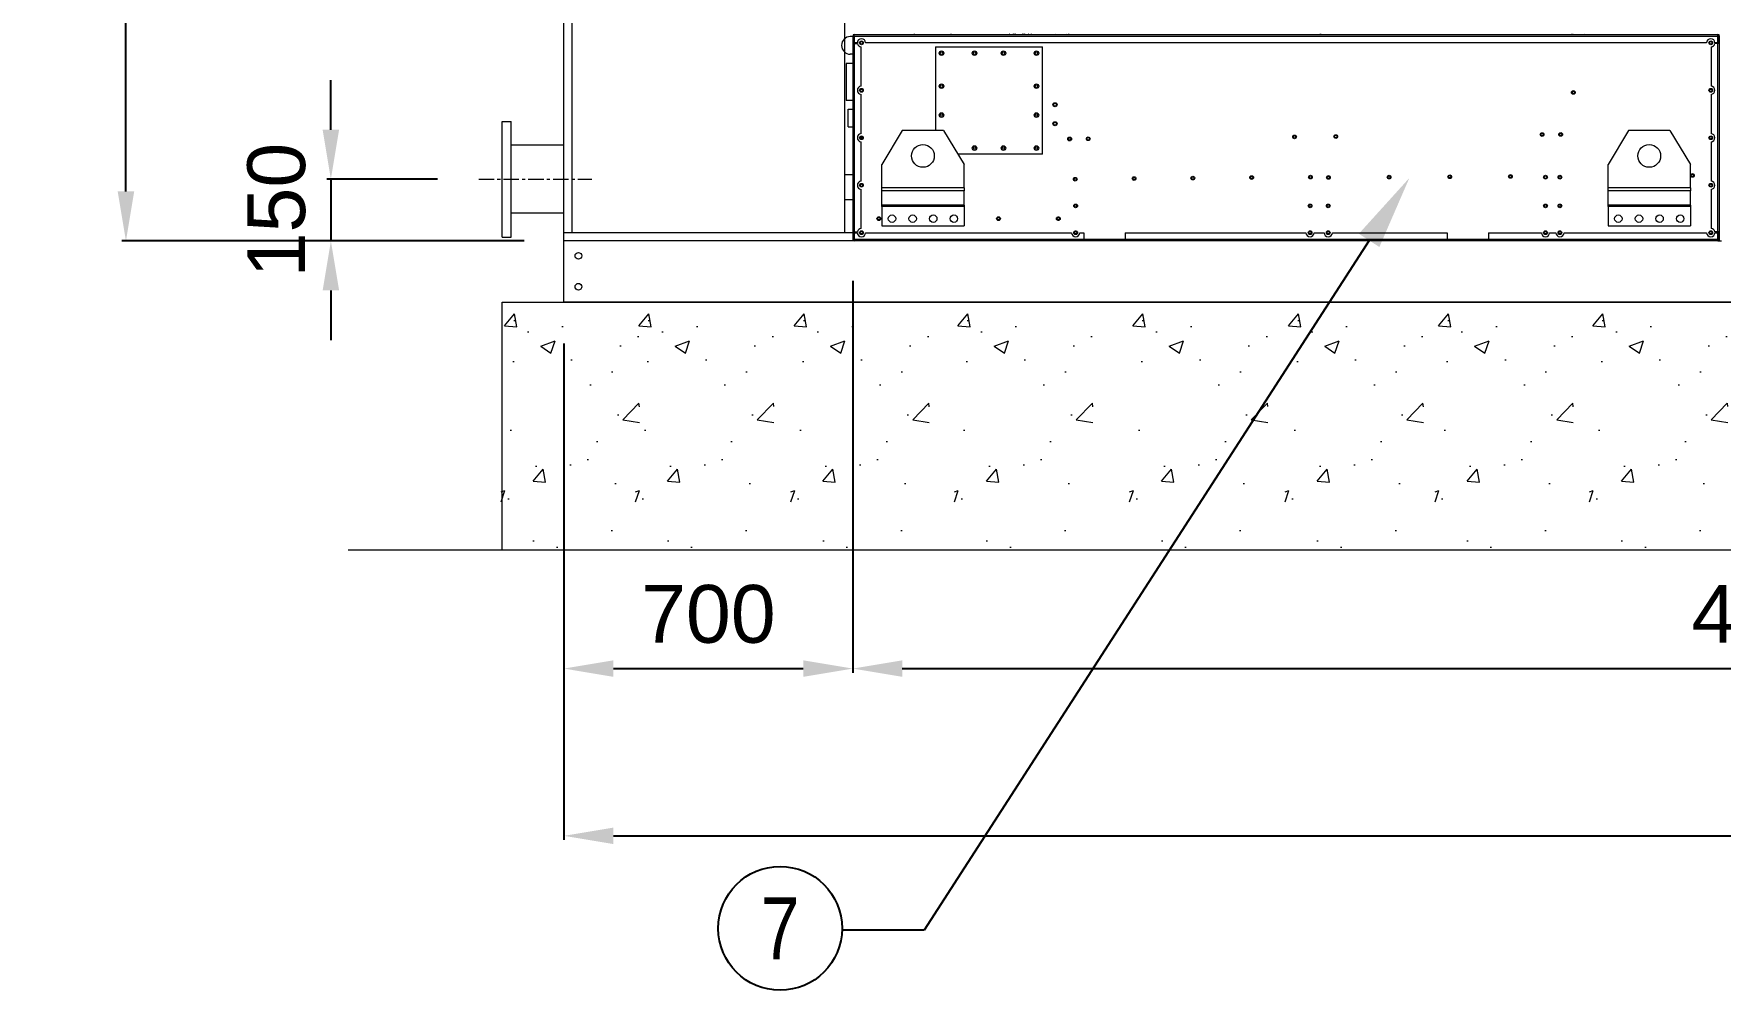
# Model space of a CAD drawing. Header units: millimetres. Extents: x -17070 to 46249, y -291348 to 35795.
# Drawn here: x 26150 to 30237, y 20766 to 23083 of the extents above; entities that cross this region are included whole.
import ezdxf
from ezdxf import colors
from ezdxf.entities.mleader import LeaderData, LeaderLine
from ezdxf.enums import TextEntityAlignment as Align
from ezdxf.math import Vec2, Vec3

# ---------------------------------------------------------------- set-up
doc = ezdxf.new("R2010")
doc.units = ezdxf.units.MM
doc.linetypes.add('CENTER', pattern=[2, 1.25, -0.25, 0.25, -0.25])
for name, color, linetype in [('center', 1, 'CENTER'), ('냉각탑_dim', 1, 'Continuous'), ('냉각탑_text', 3, 'Continuous'), ('냉각탑_기초', 23, 'Continuous')]:
    doc.layers.add(name, color=color, linetype=linetype)
doc.styles.get("Standard").update_dxf_attribs({"font": 'arial.ttf'})
doc.dimstyles.new('1.40', dxfattribs={"dimscale": 20, "dimtxt": 1.5, "dimasz": 1, "dimexe": 0.5, "dimexo": 0.5, "dimgap": 0.5, "dimtad": 1, "dimdec": 0, "dimzin": 0, "dimdsep": 46, "dimtxsty": 'Standard', "dimcen": 0, "dimclrd": 2, "dimclre": 2, "dimclrt": 3, "dimadec": 0, "dimazin": 0, "dimtfac": 1, "dimtdec": 0, "dimtmove": 0, "dimatfit": 0, "dimfxl": 1, "dimtolj": 1, "dimtzin": 0, "dimlwd": -1, "dimlwe": -1, "dimarcsym": 0})

# ---------------------------------------------------------------- blocks, each defined once
blk = doc.blocks.new('*D705')
at = {"color": 2, "transparency": 16777216}
for p, q in [((28135.1, 22484.7), (28135.1, 21535.3)), ((27435.1, 22332.9), (27435.1, 21535.3)), ((27555.1, 21545.3), (28015.1, 21545.3))]:
    blk.add_line(p, q, dxfattribs=at)
for points in [[(27555.1, 21565.3), (27555.1, 21525.3), (27435.1, 21545.3)], [(28015.1, 21565.3), (28015.1, 21525.3), (28135.1, 21545.3)]]:
    blk.add_solid(points, dxfattribs=at)
at = {"layer": 'Defpoints', "color": 0, "transparency": 16777216}
for p in [(28135.1, 22584.7), (27435.1, 22432.9), (28135.1, 21545.3)]:
    blk.add_point(p, dxfattribs=at)
at = {"color": 3, "lineweight": 5, "transparency": 16777216, "insert": (27785.1, 21676.8), "char_height": 140, "attachment_point": 5}
blk.add_mtext('\\A1;700', dxfattribs=at)
blk = doc.blocks.new('*D706')
at = {"color": 2, "transparency": 16777216}
for p, q in [((28135.1, 22481.2), (28135.1, 21535.3)), ((32635.1, 22481.2), (32635.1, 21535.3)), ((28255.1, 21545.3), (32515.1, 21545.3))]:
    blk.add_line(p, q, dxfattribs=at)
for points in [[(28255.1, 21565.3), (28255.1, 21525.3), (28135.1, 21545.3)], [(32515.1, 21565.3), (32515.1, 21525.3), (32635.1, 21545.3)]]:
    blk.add_solid(points, dxfattribs=at)
at = {"layer": 'Defpoints', "color": 0, "transparency": 16777216}
for p in [(28135.1, 22581.2), (32635.1, 22581.2), (32635.1, 21545.3)]:
    blk.add_point(p, dxfattribs=at)
at = {"color": 3, "lineweight": 5, "transparency": 16777216, "insert": (30385.1, 21676.8), "char_height": 140, "attachment_point": 5}
blk.add_mtext('\\A1;4500', dxfattribs=at)
blk = doc.blocks.new('*D708')
at = {"color": 2, "transparency": 16777216}
for p, q in [((27435.1, 22332.9), (27435.1, 21130.1)), ((33735.1, 22332.9), (33735.1, 21130.1)), ((27555.1, 21140.1), (33615.1, 21140.1))]:
    blk.add_line(p, q, dxfattribs=at)
for points in [[(27555.1, 21160.1), (27555.1, 21120.1), (27435.1, 21140.1)], [(33615.1, 21160.1), (33615.1, 21120.1), (33735.1, 21140.1)]]:
    blk.add_solid(points, dxfattribs=at)
at = {"layer": 'Defpoints', "color": 0, "transparency": 16777216}
for p in [(27435.1, 22432.9), (33735.1, 22432.9), (33735.1, 21140.1)]:
    blk.add_point(p, dxfattribs=at)
at = {"color": 3, "lineweight": 5, "transparency": 16777216, "insert": (30585.1, 21271.6), "char_height": 140, "attachment_point": 5}
blk.add_mtext('\\A1;6300', dxfattribs=at)
blk = doc.blocks.new('*D703')
at = {"color": 2, "transparency": 16777216}
for p, q in [((26870.4, 22850.8), (26870.4, 22970.8)), ((27128.7, 22730.8), (26860.4, 22730.8)), ((26870.4, 22730.8), (26870.4, 22581.2)), ((27338.6, 22581.2), (26860.4, 22581.2)), ((26870.4, 22461.2), (26870.4, 22341.2))]:
    blk.add_line(p, q, dxfattribs=at)
for points in [[(26850.4, 22850.8), (26890.4, 22850.8), (26870.4, 22730.8)], [(26850.4, 22461.2), (26890.4, 22461.2), (26870.4, 22581.2)]]:
    blk.add_solid(points, dxfattribs=at)
at = {"layer": 'Defpoints', "color": 0, "transparency": 16777216}
for p in [(27228.7, 22730.8), (26870.4, 22581.2), (27438.6, 22581.2)]:
    blk.add_point(p, dxfattribs=at)
at = {"color": 3, "lineweight": 5, "transparency": 16777216, "insert": (26738.9, 22656), "char_height": 140, "attachment_point": 5, "rotation": 90}
blk.add_mtext('\\A1;150', dxfattribs=at)
blk = doc.blocks.new('*D704')
at = {"color": 2, "transparency": 16777216}
for p, q in [((27134.2, 25374.2), (26363.8, 25374.2)), ((26373.8, 22701.2), (26373.8, 25254.2)), ((27335.1, 22581.2), (26363.8, 22581.2))]:
    blk.add_line(p, q, dxfattribs=at)
for points in [[(26353.8, 25254.2), (26393.8, 25254.2), (26373.8, 25374.2)], [(26353.8, 22701.2), (26393.8, 22701.2), (26373.8, 22581.2)]]:
    blk.add_solid(points, dxfattribs=at)
at = {"layer": 'Defpoints', "color": 0, "transparency": 16777216}
for p in [(26373.8, 25374.2), (27234.2, 25374.2), (27435.1, 22581.2)]:
    blk.add_point(p, dxfattribs=at)
at = {"color": 3, "lineweight": 5, "transparency": 16777216, "insert": (26242.2, 23977.7), "char_height": 140, "attachment_point": 5, "rotation": 90}
blk.add_mtext('\\A1;2793', dxfattribs=at)
blk = doc.blocks.new('1')
at = {"color": 0, "lineweight": 20}
for p, q in [((27435.1, 22581.2), (27435.1, 25581.2)), ((27455.1, 22601.2), (27455.1, 25561.2)), ((28135.1, 22601.2), (27435.1, 22601.2)), ((27435.1, 22432.9), (27435.1, 22581.2)), ((28138.6, 22581.2), (27435.1, 22581.2)), ((28138.6, 22581.2), (28135.1, 22581.2)), ((30231.6, 22581.2), (30239.8, 22581.2)), ((33735.1, 22432.9), (27435.1, 22432.9))]:
    blk.add_line(p, q, dxfattribs=at)
at = {"color": 7, "lineweight": 20, "ltscale": 0.108889}
blk.add_line((28115.1, 25561.2), (28115.1, 22601.2), dxfattribs=at)
at = {"color": 7, "lineweight": 20, "ltscale": 0.003333}
for p, q in [((28135.1, 23076.4), (28129.1, 23076.4)), ((28135.1, 23033.7), (28129.1, 23033.7))]:
    blk.add_line(p, q, dxfattribs=at)
at = {"color": 7, "lineweight": 20, "ltscale": 0.010278}
for p, q in [((28135.1, 23077.7), (28135.1, 23059.2)), ((28137.1, 23059.2), (28137.1, 23077.7)), ((30231.6, 23059.2), (30231.6, 23077.7)), ((30233.1, 23077.7), (30233.1, 23059.2)), ((30235.1, 23059.2), (30235.1, 23077.7)), ((28135.1, 22603.2), (28135.1, 22584.7)), ((28137.1, 22584.7), (28137.1, 22603.2)), ((30231.6, 22584.7), (30231.6, 22603.2)), ((30233.1, 22603.2), (30233.1, 22584.7)), ((30235.1, 22584.7), (30235.1, 22603.2))]:
    blk.add_line(p, q, dxfattribs=at)
at = {"color": 7, "lineweight": 20, "ltscale": 0.001111}
for p, q in [((28137.1, 23077.7), (28135.1, 23077.7)), ((28138.6, 23061.2), (28138.6, 23059.2)), ((28284.6, 23081.2), (28284.6, 23083.2)), ((28373.7, 23081.2), (28373.7, 23083.2)), ((30235.1, 23077.7), (30233.1, 23077.7)), ((28138.6, 22603.2), (28138.6, 22601.2)), ((28135.1, 22584.7), (28137.1, 22584.7)), ((30233.1, 22584.7), (30235.1, 22584.7))]:
    blk.add_line(p, q, dxfattribs=at)
at = {"color": 7, "lineweight": 20, "ltscale": 0.253333}
for p, q in [((28135.1, 23059.2), (28135.1, 22603.2)), ((28138.6, 23059.2), (28138.6, 22603.2)), ((30231.6, 22603.2), (30231.6, 23059.2)), ((30235.1, 22603.2), (30235.1, 23059.2))]:
    blk.add_line(p, q, dxfattribs=at)
at = {"color": 7, "lineweight": 20, "ltscale": 0.001944}
for p, q in [((28135.1, 23059.2), (28138.6, 23059.2)), ((28138.6, 23077.7), (28138.6, 23081.2)), ((30231.6, 23077.7), (30231.6, 23081.2)), ((30235.1, 23059.2), (30231.6, 23059.2)), ((28135.1, 22603.2), (28138.6, 22603.2)), ((30235.1, 22603.2), (30231.6, 22603.2)), ((28138.6, 22584.7), (28138.6, 22581.2)), ((30231.6, 22584.7), (30231.6, 22581.2))]:
    blk.add_line(p, q, dxfattribs=at)
at = {"color": 7, "lineweight": 20, "ltscale": 0.000833333}
for p, q in [((28138.6, 23077.7), (28137.1, 23077.7)), ((30231.6, 23077.7), (30233.1, 23077.7)), ((28138.6, 22584.7), (28137.1, 22584.7)), ((30231.6, 22584.7), (30233.1, 22584.7))]:
    blk.add_line(p, q, dxfattribs=at)
at = {"color": 7, "lineweight": 20}
for p, q in [((28138.6, 23081.2), (30231.6, 23081.2)), ((28138.6, 23077.7), (30231.6, 23077.7)), ((30204.1, 23061.2), (28166.1, 23061.2)), ((30231.6, 22581.2), (28138.6, 22581.2)), ((30231.6, 22581.2), (28138.6, 22581.2))]:
    blk.add_line(p, q, dxfattribs=at)
at = {"color": 7, "lineweight": 20, "ltscale": 0.009167}
for p, q in [((28138.6, 23077.7), (28138.6, 23061.2)), ((30231.6, 23061.2), (30231.6, 23077.7)), ((28138.6, 22601.2), (28138.6, 22584.7)), ((28695.1, 22601.2), (28695.1, 22584.7)), ((28795.1, 22601.2), (28795.1, 22584.7)), ((29575.1, 22601.2), (29575.1, 22584.7)), ((29675.1, 22601.2), (29675.1, 22584.7)), ((30231.6, 22584.7), (30231.6, 22601.2))]:
    blk.add_line(p, q, dxfattribs=at)
at = {"color": 7, "lineweight": 20, "ltscale": 0.004167}
for p, q in [((28146.1, 23061.2), (28138.6, 23061.2)), ((30231.6, 23061.2), (30224.1, 23061.2)), ((28138.6, 22601.2), (28146.1, 22601.2)), ((30224.1, 22601.2), (30231.6, 22601.2))]:
    blk.add_line(p, q, dxfattribs=at)
at = {"color": 7, "lineweight": 20, "ltscale": 0.004279}
for p, q in [((28138.6, 23059.2), (28146.3, 23059.2)), ((30231.6, 23059.2), (30223.9, 23059.2)), ((28138.6, 22603.2), (28146.3, 22603.2)), ((30231.6, 22603.2), (30223.9, 22603.2))]:
    blk.add_line(p, q, dxfattribs=at)
at = {"color": 7, "lineweight": 20, "ltscale": 0.052833}
for p, q in [((28155.1, 22956.2), (28155.1, 23051.3)), ((30215.1, 23051.3), (30215.1, 22956.2)), ((28155.1, 22841.2), (28155.1, 22936.3)), ((30215.1, 22936.3), (30215.1, 22841.2)), ((28155.1, 22726.2), (28155.1, 22821.3)), ((30215.1, 22821.3), (30215.1, 22726.2)), ((28155.1, 22611.2), (28155.1, 22706.3)), ((30215.1, 22706.3), (30215.1, 22611.2))]:
    blk.add_line(p, q, dxfattribs=at)
at = {"color": 7, "lineweight": 20, "ltscale": 0.144444}
for p, q in [((28335.1, 23051.2), (28595.1, 23051.2)), ((28335.1, 23051.2), (28335.1, 22849.2)), ((28595.1, 22791.2), (28595.1, 23051.2)), ((28595.1, 22791.2), (28390.1, 22791.2))]:
    blk.add_line(p, q, dxfattribs=at)
at = {"color": 7, "lineweight": 20, "ltscale": 0.001115}
for p, q in [((28628.2, 23081.2), (28628.4, 23083.2)), ((28654.8, 23081.2), (28655, 23083.2)), ((28658.3, 23081.2), (28658.5, 23083.2)), ((28658.3, 23081.2), (28658.5, 23083.2)), ((29268.5, 23083.2), (29268.3, 23081.2)), ((29268.3, 23081.2), (29268.5, 23083.2)), ((29878.3, 23081.2), (29878.5, 23083.2)), ((29881.8, 23081.2), (29882, 23083.2)), ((29908.4, 23081.2), (29908.6, 23083.2))]:
    blk.add_line(p, q, dxfattribs=at)
at = {"color": 7, "lineweight": 20, "ltscale": 0.02475}
for p, q in [((28119.1, 23010.8), (28119.1, 22966.2)), ((28119.1, 22966.2), (28119.1, 22921.7))]:
    blk.add_line(p, q, dxfattribs=at)
at = {"color": 7, "lineweight": 20, "ltscale": 0.008889}
for p, q in [((28135.1, 23010.8), (28119.1, 23010.8)), ((28135.1, 22921.7), (28119.1, 22921.7))]:
    blk.add_line(p, q, dxfattribs=at)
at = {"color": 7, "lineweight": 20, "ltscale": 0.011861}
blk.add_line((28123.9, 22857.9), (28123.9, 22900.6), dxfattribs=at)
at = {"color": 7, "lineweight": 20, "ltscale": 0.006222}
for p, q in [((28123.9, 22900.6), (28135.1, 22900.6)), ((28123.9, 22857.9), (28135.1, 22857.9))]:
    blk.add_line(p, q, dxfattribs=at)
at = {"color": 7, "lineweight": 20, "ltscale": 0.149635}
for p, q in [((27285.1, 22601.5), (27285.1, 22870.8)), ((27307.1, 22601.5), (27307.1, 22870.8))]:
    blk.add_line(p, q, dxfattribs=at)
at = {"color": 7, "lineweight": 20, "ltscale": 0.012222}
for p, q in [((27285.1, 22870.8), (27307.1, 22870.8)), ((27285.1, 22590.8), (27307.1, 22590.8))]:
    blk.add_line(p, q, dxfattribs=at)
at = {"color": 7, "lineweight": 20, "ltscale": 0.053832}
for p, q in [((28255.1, 22849.2), (28205.1, 22766.2)), ((30015.1, 22849.2), (29965.1, 22766.2)), ((30115.1, 22849.2), (30165.1, 22766.2))]:
    blk.add_line(p, q, dxfattribs=at)
at = {"color": 7, "lineweight": 20, "ltscale": 0.044444}
blk.add_line((28355.1, 22849.2), (28255.1, 22849.2), dxfattribs=at)
at = {"color": 7, "lineweight": 20, "ltscale": 0.016214}
blk.add_line((28355.1, 22849.2), (28405.1, 22766.2), dxfattribs=at)
at = {"color": 7, "lineweight": 20, "ltscale": 9.6213e-07}
blk.add_line((28620.1, 22865.2), (28620.1, 22865.2), dxfattribs=at)
at = {"color": 7, "lineweight": 20, "ltscale": 0.055556}
for p, q in [((30115.1, 22849.2), (30015.1, 22849.2)), ((28795.1, 22584.7), (28695.1, 22584.7)), ((29675.1, 22584.7), (29575.1, 22584.7)), ((29675.1, 22584.7), (29575.1, 22584.7))]:
    blk.add_line(p, q, dxfattribs=at)
at = {"color": 7, "lineweight": 20, "ltscale": 0.071111}
for p, q in [((27435.1, 22813.4), (27307.1, 22813.4)), ((27435.1, 22648.2), (27307.1, 22648.2))]:
    blk.add_line(p, q, dxfattribs=at)
at = {"color": 7, "lineweight": 20, "ltscale": 0.003143}
blk.add_line((28155.1, 22834), (28155.1, 22828.4), dxfattribs=at)
at = {"color": 7, "lineweight": 20, "ltscale": 0.031187}
for p, q in [((28205.1, 22710.1), (28205.1, 22766.2)), ((28405.1, 22710.1), (28405.1, 22766.2)), ((29965.1, 22710.1), (29965.1, 22766.2)), ((30165.1, 22710.1), (30165.1, 22766.2))]:
    blk.add_line(p, q, dxfattribs=at)
at = {"color": 7, "lineweight": 20, "ltscale": 0.016806}
for p, q in [((28115.9, 22712.3), (28115.9, 22742.5)), ((28115.9, 22682), (28115.9, 22712.3))]:
    blk.add_line(p, q, dxfattribs=at)
at = {"color": 7, "lineweight": 20, "ltscale": 0.010667}
for p, q in [((28115.9, 22742.5), (28135.1, 22742.5)), ((28115.9, 22682), (28135.1, 22682))]:
    blk.add_line(p, q, dxfattribs=at)
at = {"color": 7, "lineweight": 20, "ltscale": 0.003919}
for p, q in [((28205.1, 22703), (28205.1, 22710.1)), ((28405.1, 22710.1), (28405.1, 22703)), ((29965.1, 22703), (29965.1, 22710.1)), ((30165.1, 22710.1), (30165.1, 22703))]:
    blk.add_line(p, q, dxfattribs=at)
at = {"color": 7, "lineweight": 20, "ltscale": 0.111111}
for p, q in [((28405.1, 22710.1), (28205.1, 22710.1)), ((28405.1, 22703), (28205.1, 22703)), ((30165.1, 22710.1), (29965.1, 22710.1)), ((30165.1, 22703), (29965.1, 22703)), ((28405.1, 22667.8), (28205.1, 22667.8)), ((28405.1, 22664.3), (28205.1, 22664.3)), ((30165.1, 22667.8), (29965.1, 22667.8)), ((30165.1, 22664.3), (29965.1, 22664.3)), ((28205.1, 22618.2), (28405.1, 22618.2)), ((29965.1, 22618.2), (30165.1, 22618.2))]:
    blk.add_line(p, q, dxfattribs=at)
at = {"color": 7, "lineweight": 20, "ltscale": 0.019545}
for p, q in [((28205.1, 22667.8), (28205.1, 22703)), ((28405.1, 22667.8), (28405.1, 22703)), ((29965.1, 22667.8), (29965.1, 22703)), ((30165.1, 22667.8), (30165.1, 22703))]:
    blk.add_line(p, q, dxfattribs=at)
at = {"color": 7, "lineweight": 20, "ltscale": 0.001959}
for p, q in [((28205.1, 22664.3), (28205.1, 22667.8)), ((28405.1, 22667.8), (28405.1, 22664.3)), ((29965.1, 22664.3), (29965.1, 22667.8)), ((30165.1, 22667.8), (30165.1, 22664.3))]:
    blk.add_line(p, q, dxfattribs=at)
at = {"color": 7, "lineweight": 20, "ltscale": 0.025612}
for p, q in [((28205.1, 22664.3), (28205.1, 22618.2)), ((28405.1, 22664.3), (28405.1, 22618.2)), ((29965.1, 22664.3), (29965.1, 22618.2)), ((30165.1, 22664.3), (30165.1, 22618.2))]:
    blk.add_line(p, q, dxfattribs=at)
at = {"color": 7, "lineweight": 20, "ltscale": 0.00592}
for p, q in [((27285.1, 22590.8), (27285.1, 22601.5)), ((27307.1, 22590.8), (27307.1, 22601.5))]:
    blk.add_line(p, q, dxfattribs=at)
at = {"color": 7, "lineweight": 20, "ltscale": 0.277222}
blk.add_line((28166.1, 22601.2), (28665.1, 22601.2), dxfattribs=at)
at = {"color": 7, "lineweight": 20, "ltscale": 0.005556}
blk.add_line((28685.1, 22601.2), (28695.1, 22601.2), dxfattribs=at)
at = {"color": 7, "lineweight": 20, "ltscale": 0.243333}
blk.add_line((28795.1, 22601.2), (29233.1, 22601.2), dxfattribs=at)
at = {"color": 7, "lineweight": 20, "ltscale": 0.013333}
blk.add_line((29253.1, 22601.2), (29277.1, 22601.2), dxfattribs=at)
at = {"color": 7, "lineweight": 20, "ltscale": 0.154444}
blk.add_line((29297.1, 22601.2), (29575.1, 22601.2), dxfattribs=at)
at = {"color": 7, "lineweight": 20, "ltscale": 0.071389}
blk.add_line((29675.1, 22601.2), (29803.6, 22601.2), dxfattribs=at)
at = {"color": 7, "lineweight": 20, "ltscale": 0.008333}
blk.add_line((29823.6, 22601.2), (29838.6, 22601.2), dxfattribs=at)
at = {"color": 7, "lineweight": 20, "ltscale": 0.191944}
blk.add_line((29858.6, 22601.2), (30204.1, 22601.2), dxfattribs=at)
at = {"color": 7, "lineweight": 20, "ltscale": 0.309167}
for p, q in [((28695.1, 22584.7), (28138.6, 22584.7)), ((30231.6, 22584.7), (29675.1, 22584.7))]:
    blk.add_line(p, q, dxfattribs=at)
at = {"color": 7, "lineweight": 20, "ltscale": 0.433333}
blk.add_line((29575.1, 22584.7), (28795.1, 22584.7), dxfattribs=at)
at = {"color": 7, "lineweight": 20}
for centre, radius in [((28156.1, 23061.2), 4.5), ((28156.1, 23061.2), 3), ((30214.1, 23061.2), 4.5), ((30214.1, 23061.2), 3), ((28350.1, 23036.2), 5.5), ((28350.1, 23036.2), 3), ((28430.1, 23036.2), 5.5), ((28430.1, 23036.2), 3), ((28500.1, 23036.2), 5.5), ((28500.1, 23036.2), 3), ((28580.1, 23036.2), 5.5), ((28580.1, 23036.2), 3), ((28156.1, 22946.2), 4.5), ((28156.1, 22946.2), 3), ((28350.1, 22956.2), 5.5), ((28350.1, 22956.2), 3), ((28580.1, 22956.2), 5.5), ((28580.1, 22956.2), 3), ((29881.1, 22941), 4.5), ((29881.1, 22941), 3), ((30214.1, 22946.2), 4.5), ((30214.1, 22946.2), 3), ((28350.1, 22886.2), 5.5), ((28350.1, 22886.2), 3), ((28580.1, 22886.2), 5.5), ((28580.1, 22886.2), 3), ((28625.1, 22911.2), 5), ((28625.1, 22911.2), 3.5), ((28625.1, 22865.2), 5), ((28625.1, 22865.2), 3.5), ((28156.1, 22831.2), 4.5), ((28156.1, 22831.2), 3), ((28305.1, 22787.2), 27.5), ((28430.1, 22806.2), 5.5), ((28430.1, 22806.2), 3), ((28500.1, 22806.2), 5.5), ((28500.1, 22806.2), 3), ((28580.1, 22806.2), 5.5), ((28580.1, 22806.2), 3), ((28660.5, 22828.3), 4.5), ((28660.5, 22828.3), 3), ((28705.5, 22828.7), 4.5), ((28705.5, 22828.7), 3), ((29205.5, 22833.3), 4.5), ((29205.5, 22833.3), 3), ((29305.4, 22834.2), 4.5), ((29305.4, 22834.2), 3), ((29805.4, 22838.9), 4.5), ((29805.4, 22838.9), 3), ((29850.4, 22839.3), 4.5), ((29850.4, 22839.3), 3), ((30065.1, 22787.2), 27.5), ((30214.1, 22831.2), 4.5), ((30214.1, 22831.2), 3), ((28674.1, 22730.7), 4.5), ((28674.1, 22731.2), 3), ((28816.6, 22732.4), 4.5), ((28816.6, 22732.4), 3), ((28959.1, 22733.6), 4.5), ((28959.1, 22733.6), 3), ((29101.6, 22734.7), 4.5), ((29101.6, 22734.7), 3), ((29244.1, 22735.9), 4.5), ((29244.1, 22735.9), 3), ((29287.6, 22735.2), 4.5), ((29287.6, 22735.2), 3), ((29434.6, 22736), 4.5), ((29434.6, 22736), 3), ((29581.6, 22736.8), 4.5), ((29581.6, 22736.8), 3), ((29728.6, 22737.6), 4.5), ((29728.6, 22737.6), 3), ((29813.6, 22735.7), 4.5), ((29813.6, 22735.7), 3), ((29848.6, 22735.7), 4.5), ((29848.6, 22735.7), 3), ((30169.6, 22740), 4.5), ((30169.6, 22740), 3), ((28156.1, 22716.2), 4.5), ((28156.1, 22716.2), 3), ((30214.1, 22716.2), 4.5), ((30214.1, 22716.2), 3), ((28230.1, 22635.2), 9), ((28280.1, 22635.2), 9), ((28330.1, 22635.2), 9), ((28380.1, 22635.2), 9), ((28675.1, 22666.2), 4.5), ((28675.1, 22666.2), 3), ((29243.1, 22666.2), 4.5), ((29243.1, 22666.2), 3), ((29287.1, 22666.2), 4.5), ((29287.1, 22666.2), 3), ((29813.6, 22666.2), 4.5), ((29813.6, 22666.2), 3), ((29848.6, 22666.2), 4.5), ((29848.6, 22666.2), 3), ((29990.1, 22635.2), 9), ((30040.1, 22635.2), 9), ((30090.1, 22635.2), 9), ((30140.1, 22635.2), 9), ((28156.1, 22601.2), 4.5), ((28156.1, 22601.2), 3), ((28198.1, 22635.2), 4.5), ((28198.1, 22635.2), 3), ((28488.1, 22635.2), 4.5), ((28488.1, 22635.2), 3), ((28633.1, 22635.2), 4.5), ((28633.1, 22635.2), 3), ((28675.1, 22601.2), 4.5), ((28675.1, 22601.2), 3), ((29243.1, 22601.2), 4.5), ((29243.1, 22601.2), 3), ((29287.1, 22601.2), 4.5), ((29287.1, 22601.2), 3), ((29813.6, 22601.2), 4.5), ((29813.6, 22601.2), 3), ((29848.6, 22601.2), 4.5), ((29848.6, 22601.2), 3), ((30214.1, 22601.2), 4.5), ((30214.1, 22601.2), 3)]:
    blk.add_circle(centre, radius, dxfattribs=at)
at = {"lineweight": 20}
for centre in [(27470.1, 22545.4), (27470.1, 22470.4)]:
    blk.add_circle(centre, 8, dxfattribs=at)
at = {"color": 7, "lineweight": 20}
for centre, radius, start, end in [((28129.1, 23055), 21.4, 90, 270), ((28138.6, 23077.7), 3.5, 90, 180), ((28138.6, 23077.7), 1.5, 90, 180), ((28156.1, 23061.2), 10, 0, 180), ((28156.1, 23061.2), 10, 191.537, 264.2608), ((28173.6, 23077.7), 3.5, 89.755, 90), ((28537.9, 23091.2), 25, 198.6634, 203.5787), ((28537.9, 23091.2), 17, 208.0733, 216.0327), ((28537.9, 23091.2), 15, 212.2319, 221.8114), ((28537.9, 23091.2), 12.5, 219.7931, 233.1317), ((28537.9, 23091.2), 12.5, 306.8683, 320.2069), ((28537.9, 23091.2), 15, 318.1886, 327.7681), ((28537.9, 23091.2), 17, 323.9673, 331.9267), ((28537.9, 23091.2), 25, 336.4218, 341.3366), ((28546.9, 23079.2), 21.4, 5.3743, 10.7975), ((30196.6, 23077.7), 3.5, 90, 90.245), ((30214.1, 23061.2), 10, 0, 180), ((30214.1, 23061.2), 10, 275.7392, 348.463), ((30231.6, 23077.7), 3.5, 0, 90), ((30231.6, 23077.7), 1.5, 0, 90), ((28156.1, 22946.2), 10, 95.7392, 264.2608), ((30214.1, 22946.2), 10, 275.7392, 84.2608), ((28156.1, 22831.2), 10, 95.7392, 264.2608), ((30214.1, 22831.2), 10, 275.7392, 84.2608), ((28156.1, 22716.2), 10, 95.7392, 264.2608), ((30214.1, 22716.2), 10, 275.7392, 84.2608), ((28156.1, 22601.2), 10, 180, 0), ((28156.1, 22601.2), 10, 95.7392, 168.463), ((28675.1, 22601.2), 10, 180, 0), ((29243.1, 22601.2), 10, 180, 0), ((29287.1, 22601.2), 10, 180, 0), ((29813.6, 22601.2), 10, 180, 0), ((29848.6, 22601.2), 10, 180, 0), ((30214.1, 22601.2), 10, 180, 0), ((30214.1, 22601.2), 10, 11.537, 84.2608), ((28138.6, 22584.7), 3.5, 180, 270), ((28138.6, 22584.7), 1.5, 180, 270), ((30231.6, 22584.7), 1.5, 270, 0), ((30231.6, 22584.7), 3.5, 270, 0)]:
    blk.add_arc(centre, radius, start, end, dxfattribs=at)
at = {"layer": 'center', "lineweight": 20, "ltscale": 30}
blk.add_line((27228.7, 22730.8), (27502.6, 22730.8), dxfattribs=at)

msp = doc.modelspace()

# ---------------------------------------------------------------- hatches: boundary and pattern name
at = {"layer": '냉각탑_기초', "lineweight": 20, "ltscale": 30}
h = msp.add_hatch(dxfattribs=at)
h.set_pattern_fill('AR-CONC', color=256, scale=50, style=0)
h.set_pattern_definition([(50, (12689.5, 5891.54), (358.63, -31.376), [37.5, -412.5]), (355, (12689.5, 5891.54), (-69.3757, 376.096), [30, -330]), (100.4514, (12719.38, 5888.92), (289.2547, 344.72), [31.87, -350.571]), (46.1842, (12689.5, 5991.54), (533.6205, -82.7595), [56.25, -618.75]), (96.6356, (12733.96, 5984.64), (467.331, 487.059), [47.805, -525.856]), (351.1842, (12689.5, 5991.54), (467.331, 487.059), [45, -495]), (21, (12739.5, 5966.54), (298.4535, -201.3094), [37.5, -412.5]), (326, (12739.5, 5966.54), (121.6577, 362.575), [30, -330]), (71.4514, (12764.36, 5949.76), (420.1113, 161.265), [31.87, -350.571]), (37.5, (12689.49, 5891.54), (6.0799, 166.4469), [0, -326, 0, -335, 0, -331.25]), (7.5, (12689.5, 5891.54), (131.5348, 197.2059), [0, -191, 0, -318.5, 0, -126.25]), (327.5, (12577.99, 5891.54), (266.9112, -11.2774), [0, -125, 0, -390, 0, -517.5]), (317.5, (12528, 5891.54), (291.593, 50.0525), [0, -162.5, 0, -259, 0, -367.5])])
h.paths.add_polyline_path([(27618, 22432.9), (27283, 22432.9), (27283, 21832.9), (27618, 21832.9)])
h = msp.add_hatch(dxfattribs=at)
h.set_pattern_fill('AR-CONC', color=256, scale=50, style=0)
h.set_pattern_definition([(50, (13015.2, 5891.54), (358.63, -31.376), [37.5, -412.5]), (355, (13015.2, 5891.54), (-69.3757, 376.096), [30, -330]), (100.4514, (13045.1, 5888.92), (289.2547, 344.72), [31.87, -350.571]), (46.1842, (13015.2, 5991.54), (533.6205, -82.7595), [56.25, -618.75]), (96.6356, (13059.7, 5984.64), (467.331, 487.059), [47.805, -525.856]), (351.1842, (13015.2, 5991.54), (467.331, 487.059), [45, -495]), (21, (13065.2, 5966.54), (298.4535, -201.3094), [37.5, -412.5]), (326, (13065.2, 5966.54), (121.6577, 362.575), [30, -330]), (71.4514, (13090.08, 5949.76), (420.1113, 161.265), [31.87, -350.571]), (37.5, (13015.2, 5891.54), (6.0799, 166.4469), [0, -326, 0, -335, 0, -331.25]), (7.5, (13015.2, 5891.54), (131.5348, 197.2059), [0, -191, 0, -318.5, 0, -126.25]), (327.5, (12903.7, 5891.54), (266.9112, -11.2774), [0, -125, 0, -390, 0, -517.5]), (317.5, (12853.7, 5891.54), (291.593, 50.0525), [0, -162.5, 0, -259, 0, -367.5])])
h.paths.add_polyline_path([(27943.7, 22432.9), (27608.7, 22432.9), (27608.7, 21832.9), (27943.7, 21832.9)])
h = msp.add_hatch(dxfattribs=at)
h.set_pattern_fill('AR-CONC', color=256, scale=50, style=0)
h.set_pattern_definition([(50, (13391.6, 5891.54), (358.63, -31.376), [37.5, -412.5]), (355, (13391.6, 5891.54), (-69.3757, 376.096), [30, -330]), (100.4514, (13421.47, 5888.92), (289.2547, 344.72), [31.87, -350.571]), (46.1842, (13391.6, 5991.54), (533.6205, -82.7595), [56.25, -618.75]), (96.6356, (13436.06, 5984.64), (467.331, 487.059), [47.805, -525.856]), (351.1842, (13391.6, 5991.54), (467.331, 487.059), [45, -495]), (21, (13441.6, 5966.54), (298.4535, -201.3094), [37.5, -412.5]), (326, (13441.6, 5966.54), (121.6577, 362.575), [30, -330]), (71.4514, (13466.46, 5949.76), (420.1113, 161.265), [31.87, -350.571]), (37.5, (13391.59, 5891.54), (6.0799, 166.4469), [0, -326, 0, -335, 0, -331.25]), (7.5, (13391.59, 5891.54), (131.5348, 197.2059), [0, -191, 0, -318.5, 0, -126.25]), (327.5, (13280.09, 5891.54), (266.9112, -11.2774), [0, -125, 0, -390, 0, -517.5]), (317.5, (13230.09, 5891.54), (291.593, 50.0525), [0, -162.5, 0, -259, 0, -367.5])])
h.paths.add_polyline_path([(28320.1, 22432.9), (27985.1, 22432.9), (27985.1, 21832.9), (28320.1, 21832.9)])
h = msp.add_hatch(dxfattribs=at)
h.set_pattern_fill('AR-CONC', color=256, scale=50, style=0)
h.set_pattern_definition([(50, (13788.04, 5891.54), (358.63, -31.376), [37.5, -412.5]), (355, (13788.04, 5891.54), (-69.3757, 376.096), [30, -330]), (100.4514, (13817.93, 5888.92), (289.2547, 344.72), [31.87, -350.571]), (46.1842, (13788.04, 5991.54), (533.6205, -82.7595), [56.25, -618.75]), (96.6356, (13832.5, 5984.64), (467.331, 487.059), [47.805, -525.856]), (351.1842, (13788.04, 5991.54), (467.331, 487.059), [45, -495]), (21, (13838.04, 5966.54), (298.4535, -201.3094), [37.5, -412.5]), (326, (13838.04, 5966.54), (121.6577, 362.575), [30, -330]), (71.4514, (13862.9, 5949.76), (420.1113, 161.265), [31.87, -350.571]), (37.5, (13788.04, 5891.54), (6.0799, 166.4469), [0, -326, 0, -335, 0, -331.25]), (7.5, (13788.04, 5891.54), (131.5348, 197.2059), [0, -191, 0, -318.5, 0, -126.25]), (327.5, (13676.54, 5891.54), (266.9112, -11.2774), [0, -125, 0, -390, 0, -517.5]), (317.5, (13626.54, 5891.54), (291.593, 50.0525), [0, -162.5, 0, -259, 0, -367.5])])
h.paths.add_polyline_path([(28716.6, 22432.9), (28381.6, 22432.9), (28381.6, 21832.9), (28716.6, 21832.9)])
h = msp.add_hatch(dxfattribs=at)
h.set_pattern_fill('AR-CONC', color=256, scale=50, style=0)
h.set_pattern_definition([(50, (14212.22, 5891.54), (358.63, -31.376), [37.5, -412.5]), (355, (14212.2, 5891.54), (-69.3757, 376.096), [30, -330]), (100.4514, (14242.1, 5888.92), (289.2547, 344.72), [31.87, -350.571]), (46.1842, (14212.2, 5991.54), (533.6205, -82.7595), [56.25, -618.75]), (96.6356, (14256.7, 5984.64), (467.331, 487.059), [47.805, -525.856]), (351.1842, (14212.2, 5991.54), (467.331, 487.059), [45, -495]), (21, (14262.22, 5966.54), (298.4535, -201.3094), [37.5, -412.5]), (326, (14262.2, 5966.54), (121.6577, 362.575), [30, -330]), (71.4514, (14287.1, 5949.76), (420.1113, 161.265), [31.87, -350.571]), (37.5, (14212.22, 5891.54), (6.0799, 166.4469), [0, -326, 0, -335, 0, -331.25]), (7.5, (14212.22, 5891.54), (131.5348, 197.2059), [0, -191, 0, -318.5, 0, -126.25]), (327.5, (14100.72, 5891.54), (266.9112, -11.2774), [0, -125, 0, -390, 0, -517.5]), (317.5, (14050.72, 5891.54), (291.593, 50.0525), [0, -162.5, 0, -259, 0, -367.5])])
h.paths.add_polyline_path([(29140.7, 22432.9), (28805.7, 22432.9), (28805.7, 21832.9), (29140.7, 21832.9)])
h = msp.add_hatch(dxfattribs=at)
h.set_pattern_fill('AR-CONC', color=256, scale=50, style=0)
h.set_pattern_definition([(50, (14589.26, 5891.54), (358.63, -31.376), [37.5, -412.5]), (355, (14589.26, 5891.54), (-69.3757, 376.096), [30, -330]), (100.4514, (14619.15, 5888.92), (289.2547, 344.72), [31.87, -350.571]), (46.1842, (14589.26, 5991.54), (533.6205, -82.7595), [56.25, -618.75]), (96.6356, (14633.73, 5984.64), (467.331, 487.059), [47.805, -525.856]), (351.1842, (14589.26, 5991.54), (467.331, 487.059), [45, -495]), (21, (14639.26, 5966.54), (298.4535, -201.3094), [37.5, -412.5]), (326, (14639.26, 5966.54), (121.6577, 362.575), [30, -330]), (71.4514, (14664.13, 5949.76), (420.1113, 161.265), [31.87, -350.571]), (37.5, (14589.26, 5891.54), (6.0799, 166.4469), [0, -326, 0, -335, 0, -331.25]), (7.5, (14589.26, 5891.54), (131.5348, 197.2059), [0, -191, 0, -318.5, 0, -126.25]), (327.5, (14477.76, 5891.54), (266.9112, -11.2774), [0, -125, 0, -390, 0, -517.5]), (317.5, (14427.76, 5891.54), (291.593, 50.0525), [0, -162.5, 0, -259, 0, -367.5])])
h.paths.add_polyline_path([(29517.8, 22432.9), (29182.8, 22432.9), (29182.8, 21832.9), (29517.8, 21832.9)])
h = msp.add_hatch(dxfattribs=at)
h.set_pattern_fill('AR-CONC', color=256, scale=50, style=0)
h.set_pattern_definition([(50, (14952.45, 5891.54), (358.63, -31.376), [37.5, -412.5]), (355, (14952.45, 5891.54), (-69.3757, 376.096), [30, -330]), (100.4514, (14982.33, 5888.92), (289.2547, 344.72), [31.87, -350.571]), (46.1842, (14952.45, 5991.54), (533.6205, -82.7595), [56.25, -618.75]), (96.6356, (14996.9, 5984.64), (467.331, 487.059), [47.805, -525.856]), (351.1842, (14952.45, 5991.54), (467.331, 487.059), [45, -495]), (21, (15002.45, 5966.54), (298.4535, -201.3094), [37.5, -412.5]), (326, (15002.45, 5966.54), (121.6577, 362.575), [30, -330]), (71.4514, (15027.32, 5949.76), (420.1113, 161.265), [31.87, -350.571]), (37.5, (14952.45, 5891.54), (6.0799, 166.4469), [0, -326, 0, -335, 0, -331.25]), (7.5, (14952.45, 5891.54), (131.5348, 197.2059), [0, -191, 0, -318.5, 0, -126.25]), (327.5, (14840.95, 5891.54), (266.9112, -11.2774), [0, -125, 0, -390, 0, -517.5]), (317.5, (14790.95, 5891.54), (291.593, 50.0525), [0, -162.5, 0, -259, 0, -367.5])])
h.paths.add_polyline_path([(29881, 22432.9), (29546, 22432.9), (29546, 21832.9), (29881, 21832.9)])
h = msp.add_hatch(dxfattribs=at)
h.set_pattern_fill('AR-CONC', color=256, scale=50, style=0)
h.set_pattern_definition([(50, (15326.72, 5891.54), (358.63, -31.376), [37.5, -412.5]), (355, (15326.72, 5891.54), (-69.3757, 376.096), [30, -330]), (100.4514, (15356.6, 5888.92), (289.2547, 344.72), [31.87, -350.571]), (46.1842, (15326.7, 5991.54), (533.6205, -82.7595), [56.25, -618.75]), (96.6356, (15371.2, 5984.64), (467.331, 487.059), [47.805, -525.856]), (351.1842, (15326.7, 5991.54), (467.331, 487.059), [45, -495]), (21, (15376.72, 5966.54), (298.4535, -201.3094), [37.5, -412.5]), (326, (15376.72, 5966.54), (121.6577, 362.575), [30, -330]), (71.4514, (15401.6, 5949.76), (420.1113, 161.265), [31.87, -350.571]), (37.5, (15326.72, 5891.54), (6.0799, 166.4469), [0, -326, 0, -335, 0, -331.25]), (7.5, (15326.72, 5891.54), (131.5348, 197.2059), [0, -191, 0, -318.5, 0, -126.25]), (327.5, (15215.22, 5891.54), (266.9112, -11.2774), [0, -125, 0, -390, 0, -517.5]), (317.5, (15165.22, 5891.54), (291.593, 50.0525), [0, -162.5, 0, -259, 0, -367.5])])
h.paths.add_polyline_path([(30255.2, 22432.9), (29920.2, 22432.9), (29920.2, 21832.9), (30255.2, 21832.9)])

# ---------------------------------------------------------------- linework, layer by layer
at = {"layer": '냉각탑_dim', "linetype": 'ByBlock', "lineweight": -3}
msp.add_circle((27959, 20916), 150, dxfattribs=at)
at = {"layer": '냉각탑_기초', "lineweight": 20, "ltscale": 30}
for p, q in [((27285.1, 21832.9), (27285.1, 22432.9)), ((27285.1, 22432.9), (33885.1, 22432.9)), ((26911.9, 21832.9), (34214.9, 21832.9))]:
    msp.add_line(p, q, dxfattribs=at)

# ---------------------------------------------------------------- block references
msp.add_blockref('1', (0, 0))

# ---------------------------------------------------------------- texts
at = {"layer": '냉각탑_text', "width": 0.8}
msp.add_text('7', height=150, dxfattribs=at).set_placement((27959, 20916), align=Align.MIDDLE_CENTER)

# ---------------------------------------------------------------- dimensions: what is measured, and where the dimension line sits
at = {"lineweight": 5}
dim = msp.add_linear_dim(base=(26373.8, 25374.2), p1=(27435.1, 22581.2), p2=(27234.2, 25374.2), angle=90, dimstyle='1.40', override={"dimtxt": 7, "dimasz": 6, "dimexo": 5, "dimgap": 3}, dxfattribs=at)
dim.commit()
dim.dimension.update_dxf_attribs({"geometry": '*D704', "text_midpoint": (26242.2, 23977.7)})
dim = msp.add_linear_dim(base=(26870.4, 22581.2), p1=(27228.7, 22730.8), p2=(27438.6, 22581.2), angle=90, dimstyle='1.40', override={"dimtxt": 7, "dimasz": 6, "dimexo": 5, "dimgap": 3}, dxfattribs=at)
dim.commit()
dim.dimension.update_dxf_attribs({"geometry": '*D703', "text_midpoint": (26870.4, 22656), "dimtype": 160})
for base, p1, p2, picture, middle in [((28135.1, 21545.3), (27435.1, 22432.9), (28135.1, 22584.7), '*D705', (27785.1, 21676.8)), ((32635.1, 21545.3), (28135.1, 22581.2), (32635.1, 22581.2), '*D706', (30385.1, 21676.8)), ((33735.1, 21140.1), (27435.1, 22432.9), (33735.1, 22432.9), '*D708', (30585.1, 21271.6))]:
    dim = msp.add_linear_dim(base=base, p1=p1, p2=p2, dimstyle='1.40', override={"dimtxt": 7, "dimasz": 6, "dimexo": 5, "dimgap": 3}, dxfattribs=at)
    dim.commit()
    dim.dimension.update_dxf_attribs({"geometry": picture, "text_midpoint": middle})

# ---------------------------------------------------------------- leaders
at = {"layer": '냉각탑_dim', "lineweight": -3}
ml = msp.add_multileader_mtext('Standard', dxfattribs=at)
ml.set_content('')
ml.set_leader_properties(color=256)
ml.build(insert=Vec2(0, 0))
ml.multileader.update_dxf_attribs({"text_right_attachment_type": 6, "dogleg_length": 5, "arrow_head_size": 180, "scale": 30})
ctx = ml.context
ctx.base_point, ctx.scale, ctx.char_height, ctx.arrow_head_size, ctx.landing_gap_size, ctx.plane_origin = Vec3(28108.9, 20911.3), 30, 7.18, 180, 3.59, Vec3(29613.9, 21237)
ctx.right_attachment, ctx.text_align_type = 6, 2
notes = []
notes.append((ctx, [(0, (1, 1, 0), (28308.4, 20911.3), (-1, 0), 199.5, [(0, [(29483.8, 22733.9)], 0, [])])]))
ctx.mtext, ml.multileader.dxf.content_type = None, 0
for ctx, leaders in notes:
    for number, flags, end, landing, length, lines in leaders:
        leader = LeaderData()
        leader.index, (leader.has_last_leader_line, leader.has_dogleg_vector, leader.attachment_direction) = number, flags
        leader.last_leader_point, leader.dogleg_vector, leader.dogleg_length = Vec3(end), Vec3(landing), length
        for number, points, colour, breaks in lines:
            line = LeaderLine()
            line.index, line.vertices, line.color, line.breaks = number, Vec3.list(points), colors.encode_raw_color(colour), breaks
            leader.lines.append(line)
        ctx.leaders.append(leader)

doc.saveas('drawing.dxf')
